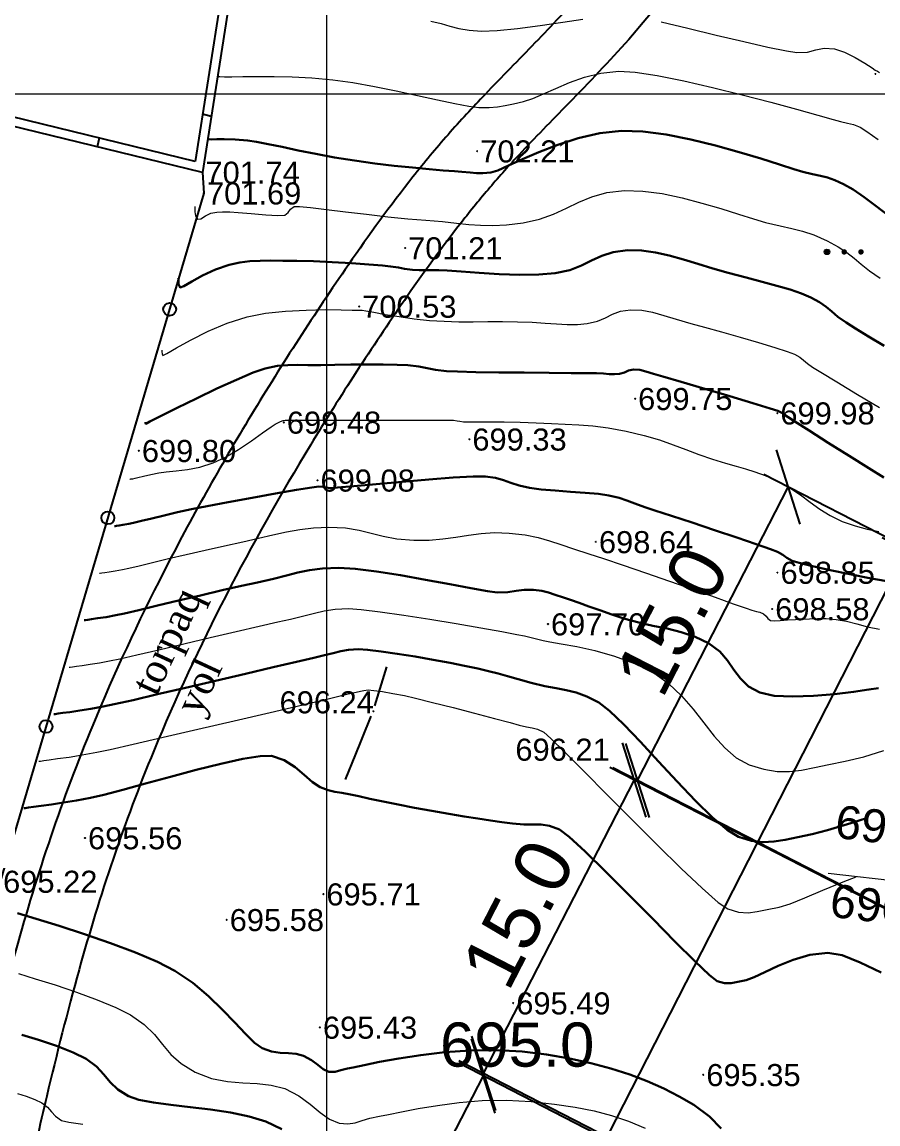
# Model space of a CAD drawing. Header units: feet. Extents: x 3381 to 1374491, y 675186 to 8751562.
# Drawn here: x 686467.87 to 686506.64, y 4375711.96 to 4375761.89 of the extents above; entities that cross this region are included whole.
import ezdxf

# ---------------------------------------------------------------- set-up
doc = ezdxf.new("R2010")
doc.units = ezdxf.units.FT
doc.header["$MEASUREMENT"] = 0
doc.header["$PDMODE"] = 34
doc.header["$PDSIZE"] = 0.01
doc.layers.get('0').update_dxf_attribs({"linetype": 'CONTINUOUS'})
doc.layers.get('Defpoints').update_dxf_attribs({"linetype": 'CONTINUOUS'})
for name, color, linetype in [('0_Point_Height', 2, 'CONTINUOUS'), ('0_Point_Point', 7, 'CONTINUOUS'), ('col bitkisi', 7, 'CONTINUOUS'), ('Lep-Stolb', 7, 'CONTINUOUS'), ('Yazilar', 7, 'CONTINUOUS')]:
    doc.layers.add(name, color=color, linetype=linetype)
for name, color, linetype, lineweight in [('ANA HORIZONTAL', 24, 'CONTINUOUS', 30), ('HORIZANTAL', 24, 'CONTINUOUS', 13), ('km setka', 170, 'CONTINUOUS', 15)]:
    doc.layers.add(name, color=color, linetype=linetype, lineweight=lineweight)
doc.styles.get("Standard").update_dxf_attribs({"font": 'arial.ttf', "height": 2.5})
doc.dimstyles.new('ISO-25', dxfattribs={"dimtxt": 2.5, "dimasz": 2.5, "dimexe": 1.25, "dimexo": 0.625, "dimtad": 1, "dimtxsty": 'Standard', "dimblk": 'OBLIQUE', "dimcen": 2.5, "dimadec": 0, "dimazin": 0, "dimtfac": 1, "dimtmove": 0, "dimatfit": 3, "dimldrblk": 'OBLIQUE', "dimfxl": 1, "dimarcsym": 0})

# ---------------------------------------------------------------- blocks, each defined once
blk = doc.blocks.new('_Oblique')
at = {"color": 0, "linetype": 'ByBlock', "lineweight": -2}
blk.add_line((-0.5, -0.5), (0.5, 0.5), dxfattribs=at)
blk = doc.blocks.new('*D92')
at = {"color": 0, "lineweight": -2, "transparency": 16777216}
for p, q in [((686518.207, 4375732.706), (686506.824, 4375738.523)), ((686507.937, 4375737.954), (686472.929, 4375669.445)), ((686483.199, 4375664.197), (686471.816, 4375670.014))]:
    blk.add_line(p, q, dxfattribs=at)
at = {"layer": 'Defpoints', "color": 0, "lineweight": 13, "transparency": 16777216}
for p in [(686518.764, 4375732.422), (686472.929, 4375669.445), (686483.756, 4375663.913)]:
    blk.add_point(p, dxfattribs=at)
at = {"color": 0, "lineweight": -2, "transparency": 16777216, "xscale": 2.5, "yscale": 2.5, "zscale": 2.5}
for p, rotation in [((686507.937, 4375737.954), 62.93309077613283), ((686472.929, 4375669.445), 242.9330907761329)]:
    blk.add_blockref('_Oblique', p, dxfattribs=dict(at, rotation=rotation))
at = {"color": 0, "lineweight": 18, "transparency": 16777216, "insert": (686488.946, 4375704.967), "char_height": 2.5, "width": 5.55052, "attachment_point": 5, "rotation": 62.9331}
blk.add_mtext('{\\fArial|b0|i0|c238|p34;77.0}', dxfattribs=at)
blk = doc.blocks.new('*D112')
at = {"color": 0, "lineweight": -2, "transparency": 16777216}
for p, q in [((686518.222, 4375732.772), (686501.467, 4375741.388)), ((686495.741, 4375727.52), (686502.579, 4375740.817)), ((686511.384, 4375719.476), (686494.629, 4375728.092))]:
    blk.add_line(p, q, dxfattribs=at)
at = {"layer": 'Defpoints', "color": 0, "lineweight": 13, "transparency": 16777216}
for p in [(686502.579, 4375740.817), (686518.778, 4375732.486), (686511.94, 4375719.19)]:
    blk.add_point(p, dxfattribs=at)
at = {"color": 0, "lineweight": -2, "transparency": 16777216, "xscale": 2.5, "yscale": 2.5, "zscale": 2.5}
for p, rotation in [((686502.579, 4375740.817), 62.78477946189657), ((686495.741, 4375727.52), 242.7847794618966)]:
    blk.add_blockref('_Oblique', p, dxfattribs=dict(at, rotation=rotation))
at = {"color": 0, "lineweight": 13, "transparency": 16777216, "insert": (686497.322, 4375734.751), "char_height": 2.5, "attachment_point": 5, "rotation": 62.7848}
blk.add_mtext('{\\fArial|b0|i0|c238|p34;15.0}', dxfattribs=at)
blk = doc.blocks.new('*D113')
at = {"color": 0, "lineweight": -2, "transparency": 16777216}
for p, q in [((686511.25, 4375719.498), (686494.495, 4375728.114)), ((686488.769, 4375714.246), (686495.607, 4375727.543)), ((686504.411, 4375706.202), (686487.657, 4375714.818))]:
    blk.add_line(p, q, dxfattribs=at)
at = {"layer": 'Defpoints', "color": 0, "lineweight": 13, "transparency": 16777216}
for p in [(686495.607, 4375727.543), (686511.805, 4375719.212), (686504.967, 4375705.916)]:
    blk.add_point(p, dxfattribs=at)
at = {"color": 0, "lineweight": -2, "transparency": 16777216, "xscale": 2.5, "yscale": 2.5, "zscale": 2.5}
for p, rotation in [((686495.607, 4375727.543), 62.78477946189657), ((686488.769, 4375714.246), 242.7847794618966)]:
    blk.add_blockref('_Oblique', p, dxfattribs=dict(at, rotation=rotation))
at = {"color": 0, "lineweight": 13, "transparency": 16777216, "insert": (686490.349, 4375721.477), "char_height": 2.5, "attachment_point": 5, "rotation": 62.7848}
blk.add_mtext('{\\fArial|b0|i0|c238|p34;15.0}', dxfattribs=at)
blk = doc.blocks.new('*D114')
at = {"color": 0, "lineweight": -2, "transparency": 16777216}
for p, q in [((686504.41, 4375706.089), (686487.655, 4375714.705)), ((686481.929, 4375700.837), (686488.767, 4375714.134)), ((686497.572, 4375692.792), (686480.817, 4375701.408))]:
    blk.add_line(p, q, dxfattribs=at)
at = {"layer": 'Defpoints', "color": 0, "lineweight": 13, "transparency": 16777216}
for p in [(686488.767, 4375714.134), (686504.966, 4375705.803), (686498.127, 4375692.506)]:
    blk.add_point(p, dxfattribs=at)
at = {"color": 0, "lineweight": -2, "transparency": 16777216, "xscale": 2.5, "yscale": 2.5, "zscale": 2.5}
for p, rotation in [((686488.767, 4375714.134), 62.78477946189657), ((686481.929, 4375700.837), 242.7847794618966)]:
    blk.add_blockref('_Oblique', p, dxfattribs=dict(at, rotation=rotation))
at = {"color": 0, "lineweight": 13, "transparency": 16777216, "insert": (686483.509, 4375708.068), "char_height": 2.5, "attachment_point": 5, "rotation": 62.7848}
blk.add_mtext('{\\fArial|b0|i0|c238|p34;15.0}', dxfattribs=at)

msp = doc.modelspace()

# ---------------------------------------------------------------- hatches: boundary and pattern name
at = {"lineweight": 25}
h = msp.add_hatch(dxfattribs=at)
h.set_pattern_fill('GRASS', color=3, scale=3)
h.set_pattern_definition([(90, (1404.5853, -372.1015), (-2.121320343, 2.121320343), [0.5625, -3.680140689]), (45, (1404.5853, -372.1015), (-2.1213203436, 2.1213203436), [0.5625, -2.4375]), (135, (1404.5853, -372.1015), (-2.1213203436, -2.1213203436), [0.5625, -2.4375])])
edge = h.paths.add_edge_path()
edge.add_line((686518.245, 4375729.835), (686514.499, 4375702.72))
edge.add_line((686514.499, 4375702.72), (686506.378, 4375703.873))
edge.add_line((686506.378, 4375703.873), (686505.563, 4375698.232))
edge.add_line((686505.563, 4375698.232), (686510.215, 4375697.56))
edge.add_line((686510.215, 4375697.56), (686509.488, 4375692.177))
edge.add_line((686509.488, 4375692.177), (686501.116, 4375693.308))
edge.add_line((686501.116, 4375693.308), (686498.975, 4375677.452))
edge.add_line((686498.975, 4375677.452), (686506.301, 4375676.462))
edge.add_line((686506.301, 4375676.462), (686506.079, 4375674.808))
edge.add_line((686506.079, 4375674.808), (686505.914, 4375673.573))
edge.add_line((686505.914, 4375673.573), (686504.666, 4375664.257))
edge.add_line((686504.666, 4375664.257), (686515.386, 4375662.713))
edge.add_line((686515.386, 4375662.713), (686542.016, 4375659.12))
edge.add_line((686542.016, 4375659.12), (686542.429, 4375662.23))
edge.add_line((686542.429, 4375662.23), (686556.28, 4375660.392))
edge.add_line((686556.28, 4375660.392), (686556, 4375658.284))
edge.add_line((686556, 4375658.284), (686561.356, 4375657.574))
edge.add_line((686561.356, 4375657.574), (686561.65, 4375659.75))
edge.add_line((686561.65, 4375659.75), (686561.244, 4375659.733))
edge.add_line((686561.244, 4375659.733), (686561.593, 4375662.369))
edge.add_arc((686571.855, 4375662.191), 10.263, 114.2395, 179.0096, ccw=False)
edge.add_line((686567.641, 4375671.55), (686568.436, 4375671.243))
edge.add_line((686568.436, 4375671.243), (686568.083, 4375668.146))
edge.add_line((686568.083, 4375668.146), (686571.407, 4375667.706))
edge.add_line((686571.407, 4375667.706), (686571.812, 4375670.768))
edge.add_line((686571.812, 4375670.768), (686574.343, 4375670.433))
edge.add_line((686574.343, 4375670.433), (686573.95, 4375667.359))
edge.add_line((686573.95, 4375667.359), (686577.261, 4375666.833))
edge.add_line((686577.261, 4375666.833), (686577.887, 4375670.327))
edge.add_line((686577.887, 4375670.327), (686568.138, 4375671.754))
edge.add_arc((686571.686, 4375662.404), 10, 87.4993, 110.7786, ccw=False)
edge.add_line((686572.122, 4375672.395), (686585.768, 4375670.551))
edge.add_line((686585.768, 4375670.551), (686586.42, 4375677.931))
edge.add_line((686586.42, 4375677.931), (686579.15, 4375678.937))
edge.add_line((686579.15, 4375678.937), (686581.562, 4375697.557))
edge.add_line((686581.562, 4375697.557), (686583.143, 4375697.766))
edge.add_line((686583.143, 4375697.766), (686582.548, 4375692.678))
edge.add_line((686582.548, 4375692.678), (686587.727, 4375691.968))
edge.add_line((686587.727, 4375691.968), (686587.376, 4375689.406))
edge.add_line((686587.376, 4375689.406), (686582.274, 4375690.105))
edge.add_line((686582.274, 4375690.105), (686581.662, 4375684.737))
edge.add_line((686581.662, 4375684.737), (686586.751, 4375684.02))
edge.add_line((686586.751, 4375684.02), (686586.971, 4375684.02))
edge.add_line((686586.971, 4375684.02), (686588.22, 4375692.464))
edge.add_line((686588.22, 4375692.464), (686588.921, 4375697.203))
edge.add_line((686588.921, 4375697.203), (686583.329, 4375698.182))
edge.add_line((686583.329, 4375698.182), (686581.662, 4375697.789))
edge.add_line((686581.662, 4375697.789), (686581.662, 4375698.744))
edge.add_arc((686584.744, 4375698.066), 3.155, 95.4615, 167.5925, ccw=False)
edge.add_line((686584.443, 4375701.207), (686597.772, 4375699.4))
edge.add_line((686597.772, 4375699.4), (686598.514, 4375704.648))
edge.add_line((686598.514, 4375704.648), (686585.15, 4375706.444))
edge.add_arc((686592.824, 4375704.765), 7.856, 132.7188, 167.6546, ccw=False)
edge.add_line((686587.494, 4375710.537), (686595.119, 4375707.603))
edge.add_line((686595.119, 4375707.603), (686596.873, 4375712.187))
edge.add_line((686596.873, 4375712.187), (686603.983, 4375709.466))
edge.add_line((686603.983, 4375709.466), (686581.055, 4375651.428))
edge.add_line((686581.055, 4375651.428), (686572.125, 4375628.825))
edge.add_line((686572.125, 4375628.825), (686480.53, 4375656.702))
edge.add_line((686480.53, 4375656.702), (686505.765, 4375705.997))
edge.add_line((686505.765, 4375705.997), (686518.068, 4375730.031))
edge.add_line((686518.068, 4375730.031), (686518.338, 4375730.524))
edge.add_line((686518.338, 4375730.524), (686518.245, 4375729.835))
at = {"layer": 'col bitkisi', "ltscale": 1.5}
h = msp.add_hatch(color=256, dxfattribs=at)
edge = h.paths.add_edge_path()
edge.add_arc((686504.33, 4375751.473), 0.125, 0, 360)
h = msp.add_hatch(color=256, dxfattribs=at)
edge = h.paths.add_edge_path()
edge.add_arc((686505.112, 4375751.473), 0.125, 0, 360)
h = msp.add_hatch(color=256, dxfattribs=at)
edge = h.paths.add_edge_path()
edge.add_arc((686505.871, 4375751.473), 0.125, 0, 360)

# ---------------------------------------------------------------- linework, layer by layer
at = {"linetype": 'Continuous'}
for p, q in [((686482.104, 4375796.406, 708.969), (686475.713, 4375755.568, 701.811)), ((686482.485, 4375796.246, 708.982), (686476.04, 4375755.076, 701.736)), ((686475.713, 4375755.568, 690.28), (686450.239, 4375761.787)), ((686476.04, 4375755.076, 701.736), (686450.144, 4375761.399)), ((686476.438, 4375757.613, -68.321), (686476.048, 4375757.708, -78.89)), ((686471.36, 4375756.631, 478.557), (686471.27, 4375756.241, 478.557)), ((686476.04, 4375755.076, 701.736), (686476.11, 4375754.135, 701.692)), ((686476.11, 4375754.135, 701.692), (686466.874, 4375722.945, 695.222))]:
    msp.add_line(p, q, dxfattribs=at)
at = {"color": 7, "lineweight": 18}
msp.add_lwpolyline([(686504.388, 4375723.317), (686511.306, 4375722.535), (686512.047, 4375719.156)], dxfattribs=at)
at = {"linetype": 'Continuous'}
for centre in [(686474.552, 4375748.871, 700.6), (686471.754, 4375739.424, 698.64), (686468.954, 4375729.968, 696.679)]:
    msp.add_circle(centre, 0.291, dxfattribs=at)
for points, knots in [([(686536.973, 4375842.02), (686533.033, 4375838.257), (686532.504, 4375838.206), (686530.916, 4375838.047), (686529.852, 4375837.93), (686526.901, 4375837.523), (686525.023, 4375837.169), (686522.245, 4375836.291), (686521.294, 4375835.92), (686519.803, 4375835.183), (686519.244, 4375834.866), (686518.083, 4375834.111), (686517.495, 4375833.664), (686516.38, 4375832.715), (686515.851, 4375832.211), (686514.608, 4375830.94), (686513.918, 4375830.153), (686512.808, 4375828.835), (686512.374, 4375828.305), (686511.517, 4375827.259), (686511.092, 4375826.738), (686509.826, 4375825.183), (686508.993, 4375824.155), (686506.514, 4375821.087), (686504.887, 4375819.064), (686501.978, 4375815.469), (686500.701, 4375813.898), (686498.666, 4375811.42), (686497.924, 4375810.522), (686496.491, 4375808.801), (686495.802, 4375807.978), (686494.574, 4375806.524), (686494.04, 4375805.895), (686492.671, 4375804.294), (686491.797, 4375803.289), (686490.366, 4375801.347), (686489.779, 4375800.437), (686489.013, 4375798.784), (686488.765, 4375798.08), (686488.531, 4375796.958), (686488.477, 4375796.565), (686488.429, 4375795.771), (686488.434, 4375795.375), (686488.553, 4375793.775), (686488.869, 4375792.602), (686489.581, 4375790.758), (686489.917, 4375790.051), (686490.643, 4375788.715), (686491.034, 4375788.083), (686492.322, 4375786.161), (686493.27, 4375784.967), (686494.734, 4375783.033), (686495.285, 4375782.282), (686496.286, 4375780.751), (686496.733, 4375779.974), (686497.403, 4375778.504), (686497.645, 4375777.817), (686497.99, 4375776.381), (686498.095, 4375775.64), (686498.173, 4375774.043), (686498.126, 4375773.189), (686497.862, 4375771.509), (686497.646, 4375770.678), (686496.85, 4375768.444), (686496.118, 4375767.091), (686494.646, 4375764.944), (686493.992, 4375764.116), (686492.601, 4375762.508), (686491.862, 4375761.725), (686490.36, 4375760.173), (686489.599, 4375759.404), (686488.276, 4375758.019), (686487.712, 4375757.412), (686486.617, 4375756.159), (686486.089, 4375755.52), (686484.549, 4375753.573), (686483.584, 4375752.236), (686481.885, 4375749.772), (686481.137, 4375748.651), (686479.667, 4375746.382), (686478.949, 4375745.236), (686476.848, 4375741.761), (686475.521, 4375739.398), (686473.126, 4375734.709), (686472.046, 4375732.388), (686470.383, 4375728.364), (686469.746, 4375726.68), (686468.588, 4375723.274), (686468.066, 4375721.557), (686467.052, 4375717.929), (686466.57, 4375716.016), (686465.787, 4375712.724), (686465.471, 4375711.346), (686464.858, 4375708.582), (686464.563, 4375707.194), (686464.138, 4375705.021), (686463.993, 4375704.246), (686463.754, 4375702.846), (686463.659, 4375702.227), (686463.419, 4375700.263), (686463.343, 4375698.919), (686463.346, 4375695.903), (686463.467, 4375694.231), (686463.907, 4375690.939), (686464.223, 4375689.32), (686464.863, 4375686.604), (686465.157, 4375685.496), (686465.722, 4375683.498), (686465.988, 4375682.605), (686466.481, 4375680.991), (686466.707, 4375680.261), (686467.202, 4375678.787), (686467.472, 4375678.047), (686467.927, 4375676.956), (686468.084, 4375676.603), (686468.587, 4375675.549), (686468.948, 4375674.888), (686469.629, 4375673.618), (686469.949, 4375673.009), (686470.347, 4375672.107), (686470.468, 4375671.803), (686470.655, 4375671.249), (686470.726, 4375671.002), (686470.849, 4375670.478), (686470.901, 4375670.205), (686471.035, 4375669.369), (686471.097, 4375668.778), (686468.912, 4375664.364)], [0, 0, 0, 0, 1.504182, 1.504182, 4.512547, 4.512547, 9.897023, 9.897023, 12.795834, 12.795834, 14.604059, 14.604059, 16.662244, 16.662244, 18.72043, 18.72043, 21.69221, 21.69221, 23.690537, 23.690537, 25.688865, 25.688865, 29.68552, 29.68552, 37.678831, 37.678831, 43.858623, 43.858623, 47.338723, 47.338723, 50.479181, 50.479181, 52.843093, 52.843093, 56.452422, 56.452422, 59.343353, 59.343353, 61.301717, 61.301717, 62.310714, 62.310714, 63.319712, 63.319712, 66.426739, 66.426739, 68.50177, 68.50177, 70.576802, 70.576802, 75.092259, 75.092259, 77.984383, 77.984383, 80.876507, 80.876507, 83.368148, 83.368148, 85.859789, 85.859789, 88.693846, 88.693846, 91.527902, 91.527902, 96.504404, 96.504404, 99.813748, 99.813748, 103.123092, 103.123092, 106.359907, 106.359907, 108.778682, 108.778682, 111.197456, 111.197456, 116.035005, 116.035005, 120.025858, 120.025858, 124.016711, 124.016711, 131.998417, 131.998417, 139.538843, 139.538843, 144.840516, 144.840516, 150.142189, 150.142189, 155.992549, 155.992549, 160.212599, 160.212599, 164.43265, 164.43265, 166.77754, 166.77754, 168.584028, 168.584028, 172.423705, 172.423705, 177.221179, 177.221179, 182.018653, 182.018653, 185.384546, 185.384546, 188.140377, 188.140377, 190.397291, 190.397291, 192.654204, 192.654204, 193.73589, 193.73589, 195.899262, 195.899262, 198.062634, 198.062634, 199.190084, 199.190084, 200.13488, 200.13488, 201.079676, 201.079676, 202.923933, 202.923933, 202.923933, 202.923933]), ([(686540.876, 4375835.55), (686533.314, 4375835.27), (686532.784, 4375835.219), (686531.207, 4375835.061), (686530.17, 4375834.946), (686527.369, 4375834.558), (686525.661, 4375834.227), (686523.244, 4375833.459), (686522.436, 4375833.14), (686521.186, 4375832.518), (686520.718, 4375832.25), (686519.569, 4375831.492), (686518.898, 4375830.946), (686517.588, 4375829.722), (686516.951, 4375829.046), (686515.687, 4375827.611), (686515.061, 4375826.851), (686512.914, 4375824.23), (686511.435, 4375822.404), (686508.507, 4375818.779), (686507.058, 4375816.979), (686502.671, 4375811.556), (686499.694, 4375807.914), (686495.975, 4375803.541), (686495.491, 4375802.979), (686494.549, 4375801.869), (686494.093, 4375801.319), (686493.106, 4375800.03), (686492.609, 4375799.295), (686491.922, 4375797.976), (686491.695, 4375797.39), (686491.507, 4375796.55), (686491.468, 4375796.29), (686491.432, 4375795.761), (686491.434, 4375795.485), (686491.518, 4375794.375), (686491.748, 4375793.473), (686492.299, 4375792.047), (686492.544, 4375791.518), (686493.082, 4375790.498), (686493.376, 4375790.003), (686494.459, 4375788.323), (686495.352, 4375787.177), (686496.87, 4375785.185), (686497.483, 4375784.37), (686498.653, 4375782.634), (686499.208, 4375781.716), (686499.955, 4375780.162), (686500.201, 4375779.567), (686500.611, 4375778.332), (686500.772, 4375777.701), (686501.129, 4375775.787), (686501.199, 4375774.481), (686501.028, 4375772.08), (686500.827, 4375770.986), (686500.225, 4375768.875), (686499.824, 4375767.856), (686498.87, 4375765.917), (686498.318, 4375764.996), (686496.938, 4375762.981), (686496.074, 4375761.916), (686494.29, 4375759.91), (686493.369, 4375758.965), (686491.703, 4375757.258), (686490.953, 4375756.492), (686489.777, 4375755.217), (686489.332, 4375754.713), (686488.46, 4375753.678), (686488.034, 4375753.149), (686486.779, 4375751.533), (686485.975, 4375750.416), (686484.448, 4375748.207), (686483.721, 4375747.12), (686482.3, 4375744.931), (686481.605, 4375743.826), (686479.576, 4375740.483), (686478.296, 4375738.215), (686475.919, 4375733.599), (686474.822, 4375731.252), (686473.168, 4375727.249), (686472.552, 4375725.615), (686471.429, 4375722.307), (686470.92, 4375720.63), (686469.923, 4375717.048), (686469.443, 4375715.138), (686468.672, 4375711.885), (686468.366, 4375710.545), (686467.774, 4375707.872), (686467.491, 4375706.537), (686467.076, 4375704.411), (686466.927, 4375703.616), (686466.694, 4375702.228), (686466.605, 4375701.631), (686466.467, 4375700.437), (686466.418, 4375699.837), (686466.323, 4375698.028), (686466.332, 4375696.813), (686466.521, 4375693.68), (686466.802, 4375691.771), (686467.592, 4375687.964), (686468.099, 4375686.065), (686468.845, 4375683.524), (686469.039, 4375682.883), (686469.432, 4375681.605), (686469.629, 4375680.976), (686470.024, 4375679.814), (686470.219, 4375679.277), (686470.571, 4375678.404), (686470.719, 4375678.059), (686471.001, 4375677.452), (686471.132, 4375677.186), (686471.412, 4375676.642), (686471.559, 4375676.367), (686472.01, 4375675.526), (686472.325, 4375674.947), (686472.85, 4375673.875), (686473.067, 4375673.395), (686473.387, 4375672.552), (686473.504, 4375672.199), (686473.701, 4375671.48), (686473.779, 4375671.123), (686473.974, 4375670.064), (686474.05, 4375669.376), (686474.129, 4375668.634), (686474.137, 4375668.553), (686475.871, 4375664.241)], [0, 0, 0, 0, 1.519576, 1.519576, 4.558728, 4.558728, 9.930594, 9.930594, 12.837598, 12.837598, 14.698947, 14.698947, 17.596272, 17.596272, 20.493598, 20.493598, 23.430765, 23.430765, 30.540606, 30.540606, 37.650448, 37.650448, 51.870131, 51.870131, 53.943342, 53.943342, 56.016553, 56.016553, 58.839775, 58.839775, 61.186701, 61.186701, 62.257023, 62.257023, 63.327345, 63.327345, 66.426341, 66.426341, 68.26825, 68.26825, 70.110159, 70.110159, 74.62153, 74.62153, 77.595, 77.595, 80.568471, 80.568471, 82.304355, 82.304355, 84.04024, 84.04024, 87.512009, 87.512009, 90.504027, 90.504027, 93.496045, 93.496045, 96.488063, 96.488063, 100.372173, 100.372173, 104.256283, 104.256283, 107.517701, 107.517701, 109.618427, 109.618427, 111.719153, 111.719153, 115.920605, 115.920605, 119.858792, 119.858792, 123.796978, 123.796978, 131.673352, 131.673352, 139.553481, 139.553481, 144.894421, 144.894421, 150.235361, 150.235361, 156.190392, 156.190392, 160.321983, 160.321983, 164.453574, 164.453574, 166.899961, 166.899961, 168.797126, 168.797126, 170.694291, 170.694291, 174.488621, 174.488621, 180.488906, 180.488906, 186.48919, 186.48919, 188.508696, 188.508696, 190.528201, 190.528201, 192.322947, 192.322947, 193.52533, 193.52533, 194.478712, 194.478712, 195.432094, 195.432094, 197.338858, 197.338858, 198.784376, 198.784376, 199.759029, 199.759029, 200.733681, 200.733681, 202.682985, 202.682985, 202.923933, 202.923933, 202.923933, 202.923933])]:
    msp.add_open_spline(points, degree=3, knots=knots, dxfattribs=at)
at = {"layer": '0_Point_Point'}
for p in [(686506.531, 4375759.54, 702.971), (686488.488, 4375756.04, 702.213), (686476.04, 4375755.076, 701.736), (686476.11, 4375754.135, 701.692), (686485.221, 4375751.651, 701.214), (686483.139, 4375749.003, 700.534), (686495.64, 4375744.82, 699.754), (686502.083, 4375744.168, 699.981), (686479.727, 4375743.75, 699.481), (686488.131, 4375742.984, 699.328), (686473.159, 4375742.465, 699.802), (686481.251, 4375741.125, 699.076), (686493.864, 4375738.334, 698.637), (686502.091, 4375736.947, 698.853), (686501.85, 4375735.295, 698.58), (686491.692, 4375734.61, 697.697), (686483.782, 4375730.659, 696.239), (686470.721, 4375724.917, 695.562), (686481.518, 4375722.373, 695.714), (686477.138, 4375721.209, 695.582), (686490.119, 4375717.435, 695.487), (686481.36, 4375716.334, 695.432), (686498.729, 4375714.186, 695.351)]:
    msp.add_point(p, dxfattribs=at)
at = {"layer": 'ANA HORIZONTAL', "color": 32, "lineweight": 30}
for points, elevation in [([(686476.275, 4375756.576), (686476.337, 4375756.575), (686476.47, 4375756.574), (686476.692, 4375756.576), (686477.031, 4375756.579), (686477.521, 4375756.568), (686478.082, 4375756.525), (686478.489, 4375756.464), (686479.016, 4375756.361), (686479.649, 4375756.228), (686480.372, 4375756.075), (686481.17, 4375755.913), (686482.028, 4375755.755), (686482.93, 4375755.61), (686483.844, 4375755.485), (686484.73, 4375755.379), (686485.561, 4375755.291), (686486.309, 4375755.221), (686486.948, 4375755.166), (686487.452, 4375755.128), (686487.792, 4375755.104), (686488.163, 4375755.071), (686488.455, 4375755.042), (686488.744, 4375755.035), (686489.108, 4375755.068), (686489.417, 4375755.168), (686489.9, 4375755.381), (686490.531, 4375755.671), (686491.285, 4375756), (686492.138, 4375756.331), (686493.063, 4375756.625), (686494.035, 4375756.847), (686495.03, 4375756.957), (686495.986, 4375756.931), (686497.045, 4375756.794), (686498.159, 4375756.574), (686499.279, 4375756.3), (686500.355, 4375756), (686501.339, 4375755.701), (686502.181, 4375755.432), (686502.833, 4375755.222), (686503.244, 4375755.097), (686503.68, 4375754.993), (686504.031, 4375754.917), (686504.349, 4375754.839), (686504.684, 4375754.726), (686505.087, 4375754.548), (686505.512, 4375754.301), (686506.012, 4375753.954), (686506.563, 4375753.543), (686507.138, 4375753.104)], 702), ([(686474.944, 4375750.277), (686474.948, 4375750.244), (686474.951, 4375750.157), (686474.96, 4375750.005), (686475.03, 4375749.862), (686475.201, 4375749.924), (686475.557, 4375750.125), (686476.048, 4375750.398), (686476.626, 4375750.674), (686477.243, 4375750.885), (686477.733, 4375750.989), (686478.194, 4375751.048), (686478.653, 4375751.074), (686479.139, 4375751.078), (686479.682, 4375751.073), (686480.311, 4375751.068), (686481.069, 4375751.053), (686481.922, 4375751.014), (686482.785, 4375750.961), (686483.57, 4375750.904), (686484.193, 4375750.853), (686484.566, 4375750.818), (686484.919, 4375750.767), (686485.198, 4375750.713), (686485.552, 4375750.668), (686485.85, 4375750.651), (686486.116, 4375750.649), (686486.399, 4375750.652), (686486.749, 4375750.65), (686487.129, 4375750.627), (686487.764, 4375750.579), (686488.574, 4375750.522), (686489.483, 4375750.47), (686490.411, 4375750.44), (686491.282, 4375750.446), (686492.016, 4375750.506), (686492.676, 4375750.652), (686493.205, 4375750.857), (686493.666, 4375751.085), (686494.126, 4375751.301), (686494.65, 4375751.468), (686495.302, 4375751.553), (686495.931, 4375751.539), (686496.558, 4375751.453), (686497.188, 4375751.312), (686497.827, 4375751.132), (686498.481, 4375750.929), (686499.156, 4375750.72), (686499.859, 4375750.522), (686500.664, 4375750.313), (686501.401, 4375750.121), (686502.067, 4375749.941), (686502.658, 4375749.766), (686503.17, 4375749.59), (686503.599, 4375749.407), (686503.993, 4375749.19), (686504.288, 4375748.981), (686504.546, 4375748.767), (686504.83, 4375748.535), (686505.203, 4375748.269), (686505.625, 4375748.003), (686506.219, 4375747.64), (686506.915, 4375747.221)], 701), ([(686473.454, 4375743.756), (686473.456, 4375743.748), (686473.462, 4375743.712), (686473.469, 4375743.688), (686473.658, 4375743.784), (686474.165, 4375744.04), (686474.899, 4375744.407), (686475.773, 4375744.836), (686476.696, 4375745.278), (686477.581, 4375745.683), (686478.338, 4375746.003), (686478.878, 4375746.188), (686479.446, 4375746.304), (686479.909, 4375746.348), (686480.341, 4375746.349), (686480.817, 4375746.337), (686481.409, 4375746.339), (686482.037, 4375746.355), (686482.758, 4375746.367), (686483.509, 4375746.373), (686484.232, 4375746.372), (686484.866, 4375746.361), (686485.35, 4375746.338), (686485.842, 4375746.281), (686486.222, 4375746.207), (686486.603, 4375746.133), (686487.095, 4375746.072), (686487.591, 4375746.05), (686488.419, 4375746.031), (686489.464, 4375746.014), (686490.609, 4375746.001), (686491.739, 4375745.99), (686492.739, 4375745.982), (686493.493, 4375745.976), (686493.885, 4375745.971), (686494.201, 4375745.957), (686494.468, 4375745.938), (686494.703, 4375745.928), (686494.925, 4375745.943), (686495.16, 4375746.012), (686495.342, 4375746.1), (686495.574, 4375746.15), (686495.848, 4375746.125), (686496.129, 4375746.048), (686496.473, 4375745.946), (686496.899, 4375745.825), (686497.727, 4375745.584), (686498.791, 4375745.271), (686499.927, 4375744.935), (686500.969, 4375744.623), (686501.753, 4375744.384), (686502.112, 4375744.266), (686502.281, 4375744.179), (686502.407, 4375744.094), (686502.568, 4375743.988), (686502.873, 4375743.794), (686503.525, 4375743.378), (686504.391, 4375742.828), (686505.334, 4375742.232), (686506.22, 4375741.678), (686506.914, 4375741.256)], 700), ([(686472.059, 4375739.047), (686472.088, 4375739.051), (686472.153, 4375739.061), (686472.264, 4375739.076), (686472.439, 4375739.101), (686472.698, 4375739.146), (686472.919, 4375739.196), (686473.28, 4375739.284), (686473.753, 4375739.399), (686474.308, 4375739.532), (686474.917, 4375739.672), (686475.551, 4375739.808), (686476.259, 4375739.948), (686477.212, 4375740.127), (686478.285, 4375740.325), (686479.355, 4375740.518), (686480.3, 4375740.684), (686480.996, 4375740.8), (686481.319, 4375740.845), (686481.501, 4375740.828), (686481.645, 4375740.791), (686481.827, 4375740.766), (686482.157, 4375740.79), (686482.892, 4375740.857), (686483.909, 4375740.953), (686485.083, 4375741.06), (686486.289, 4375741.165), (686487.401, 4375741.25), (686488.296, 4375741.3), (686488.848, 4375741.3), (686489.317, 4375741.23), (686489.684, 4375741.127), (686490.017, 4375741.006), (686490.384, 4375740.885), (686490.853, 4375740.777), (686491.38, 4375740.708), (686492.019, 4375740.654), (686492.706, 4375740.608), (686493.38, 4375740.562), (686493.979, 4375740.509), (686494.442, 4375740.442), (686494.911, 4375740.328), (686495.27, 4375740.208), (686495.626, 4375740.073), (686496.084, 4375739.91), (686496.539, 4375739.76), (686497.286, 4375739.513), (686498.222, 4375739.204), (686499.243, 4375738.864), (686500.244, 4375738.529), (686501.122, 4375738.233), (686501.772, 4375738.008), (686502.09, 4375737.888), (686502.331, 4375737.743), (686502.512, 4375737.604), (686502.757, 4375737.474), (686503.071, 4375737.383), (686503.677, 4375737.235), (686504.475, 4375737.054), (686505.368, 4375736.865), (686506.257, 4375736.691), (686507.045, 4375736.557)], 699), ([(686470.687, 4375734.785), (686470.736, 4375734.792), (686470.841, 4375734.808), (686471.018, 4375734.832), (686471.287, 4375734.869), (686471.677, 4375734.928), (686472.123, 4375735.007), (686472.514, 4375735.093), (686473.163, 4375735.244), (686474.001, 4375735.443), (686474.956, 4375735.671), (686475.957, 4375735.909), (686476.934, 4375736.138), (686477.816, 4375736.339), (686478.532, 4375736.494), (686479.255, 4375736.658), (686479.845, 4375736.81), (686480.367, 4375736.943), (686480.891, 4375737.05), (686481.483, 4375737.123), (686482.211, 4375737.156), (686482.961, 4375737.115), (686483.923, 4375736.994), (686485.014, 4375736.819), (686486.148, 4375736.617), (686487.239, 4375736.412), (686488.201, 4375736.23), (686488.949, 4375736.098), (686489.398, 4375736.042), (686489.872, 4375736.057), (686490.255, 4375736.114), (686490.618, 4375736.166), (686491.031, 4375736.166), (686491.419, 4375736.113), (686491.718, 4375736.036), (686492.014, 4375735.935), (686492.393, 4375735.811), (686492.72, 4375735.704), (686493.103, 4375735.568), (686493.542, 4375735.409), (686494.035, 4375735.232), (686494.581, 4375735.042), (686495.178, 4375734.845), (686495.808, 4375734.673), (686496.448, 4375734.536), (686497.09, 4375734.403), (686497.728, 4375734.245), (686498.356, 4375734.033), (686498.968, 4375733.736), (686499.472, 4375733.362), (686499.831, 4375732.952), (686500.118, 4375732.534), (686500.408, 4375732.136), (686500.774, 4375731.783), (686501.29, 4375731.504), (686501.942, 4375731.362), (686502.782, 4375731.32), (686503.722, 4375731.352), (686504.669, 4375731.433), (686505.535, 4375731.537), (686506.228, 4375731.638), (686506.658, 4375731.71)], 698), ([(686469.314, 4375730.523), (686469.375, 4375730.532), (686469.504, 4375730.551), (686469.716, 4375730.58), (686470.031, 4375730.623), (686470.479, 4375730.687), (686470.985, 4375730.767), (686471.548, 4375730.869), (686472.048, 4375730.976), (686472.895, 4375731.168), (686474.002, 4375731.425), (686475.279, 4375731.723), (686476.637, 4375732.042), (686477.986, 4375732.359), (686479.237, 4375732.654), (686480.302, 4375732.903), (686481.09, 4375733.086), (686481.514, 4375733.181), (686481.959, 4375733.285), (686482.307, 4375733.375), (686482.655, 4375733.439), (686483.104, 4375733.467), (686483.521, 4375733.443), (686484.129, 4375733.371), (686484.866, 4375733.265), (686485.672, 4375733.134), (686486.488, 4375732.993), (686487.255, 4375732.851), (686487.911, 4375732.721), (686488.513, 4375732.593), (686489.001, 4375732.478), (686489.431, 4375732.366), (686489.859, 4375732.247), (686490.342, 4375732.11), (686490.936, 4375731.944), (686491.544, 4375731.798), (686492.059, 4375731.702), (686492.522, 4375731.617), (686492.972, 4375731.505), (686493.45, 4375731.329), (686493.997, 4375731.048), (686494.486, 4375730.674), (686495.128, 4375730.059), (686495.882, 4375729.273), (686496.705, 4375728.388), (686497.552, 4375727.475), (686498.38, 4375726.606), (686499.147, 4375725.85), (686499.809, 4375725.28), (686500.323, 4375724.966), (686500.914, 4375724.789), (686501.436, 4375724.725), (686501.931, 4375724.75), (686502.44, 4375724.836), (686503.004, 4375724.96), (686503.665, 4375725.095), (686504.361, 4375725.269), (686505.407, 4375725.587), (686506.171, 4375725.836)], 697), ([(686467.942, 4375726.261), (686468.011, 4375726.271), (686468.154, 4375726.293), (686468.387, 4375726.325), (686468.73, 4375726.372), (686469.209, 4375726.438), (686469.743, 4375726.517), (686470.332, 4375726.613), (686470.973, 4375726.73), (686471.572, 4375726.869), (686472.426, 4375727.095), (686473.459, 4375727.378), (686474.596, 4375727.689), (686475.76, 4375727.999), (686476.876, 4375728.277), (686477.867, 4375728.495), (686478.658, 4375728.623), (686479.172, 4375728.632), (686479.748, 4375728.439), (686480.233, 4375728.128), (686480.648, 4375727.772), (686481.018, 4375727.445), (686481.366, 4375727.222), (686481.737, 4375727.085), (686482.042, 4375727.014), (686482.355, 4375726.963), (686482.752, 4375726.887), (686483.127, 4375726.804), (686483.622, 4375726.697), (686484.219, 4375726.57), (686484.899, 4375726.431), (686485.644, 4375726.285), (686486.436, 4375726.139), (686487.203, 4375726.005), (686487.894, 4375725.892), (686488.518, 4375725.795), (686489.086, 4375725.711), (686489.607, 4375725.637), (686490.092, 4375725.569), (686490.595, 4375725.527), (686491.009, 4375725.529), (686491.384, 4375725.524), (686491.768, 4375725.464), (686492.21, 4375725.3), (686492.652, 4375724.968), (686493.382, 4375724.298), (686494.312, 4375723.388), (686495.359, 4375722.338), (686496.437, 4375721.245), (686497.461, 4375720.209), (686498.346, 4375719.328), (686499.006, 4375718.702), (686499.357, 4375718.429), (686499.694, 4375718.342), (686499.989, 4375718.344), (686500.297, 4375718.401), (686500.672, 4375718.479), (686501.028, 4375718.604), (686501.515, 4375718.836), (686502.113, 4375719.119), (686502.801, 4375719.397), (686503.559, 4375719.613), (686504.367, 4375719.711), (686505.013, 4375719.598), (686505.83, 4375719.277), (686506.784, 4375718.818)], 696), ([(686467.666, 4375721.508), (686468.508, 4375721.255), (686469.543, 4375720.932), (686470.691, 4375720.557), (686471.872, 4375720.148), (686473.003, 4375719.723), (686474.005, 4375719.298), (686474.796, 4375718.892), (686475.6, 4375718.347), (686476.316, 4375717.748), (686476.95, 4375717.135), (686477.505, 4375716.55), (686477.987, 4375716.037), (686478.398, 4375715.637), (686478.744, 4375715.392), (686479.169, 4375715.239), (686479.564, 4375715.178), (686479.935, 4375715.158), (686480.286, 4375715.131), (686480.621, 4375715.046), (686480.981, 4375714.853), (686481.266, 4375714.631), (686481.513, 4375714.436), (686481.762, 4375714.324), (686482.054, 4375714.319), (686482.302, 4375714.394), (686482.613, 4375714.47), (686482.871, 4375714.521), (686483.368, 4375714.627), (686484.067, 4375714.769), (686484.934, 4375714.926), (686485.932, 4375715.078), (686487.026, 4375715.205), (686488.179, 4375715.287), (686489.356, 4375715.304), (686490.521, 4375715.236), (686491.63, 4375715.099), (686492.668, 4375714.926), (686493.639, 4375714.718), (686494.546, 4375714.476), (686495.396, 4375714.202), (686496.192, 4375713.899), (686496.939, 4375713.566), (686497.641, 4375713.207), (686498.302, 4375712.823), (686499.011, 4375712.298), (686499.531, 4375711.749)], 695), ([(686467.859, 4375716), (686468.614, 4375715.764), (686469.422, 4375715.492), (686470.177, 4375715.201), (686470.772, 4375714.91), (686471.246, 4375714.561), (686471.578, 4375714.204), (686471.865, 4375713.853), (686472.203, 4375713.518), (686472.688, 4375713.212), (686473.164, 4375713.054), (686473.82, 4375712.93), (686474.61, 4375712.826), (686475.486, 4375712.725), (686476.401, 4375712.614), (686477.308, 4375712.477), (686478.16, 4375712.299), (686478.909, 4375712.066), (686479.63, 4375711.721)], 694)]:
    msp.add_lwpolyline(points, dxfattribs=dict(at, elevation=elevation))
at = {"layer": 'col bitkisi', "lineweight": 13, "ltscale": 1.5}
msp.add_circle((686504.33, 4375751.473), 0.125, dxfattribs=at)
at = {"layer": 'HORIZANTAL', "color": 32, "linetype": 'Continuous', "lineweight": 13}
for points, elevation in [([(686486.386, 4375761.929), (686486.847, 4375761.821), (686487.254, 4375761.706), (686487.66, 4375761.599), (686488.12, 4375761.516), (686488.688, 4375761.473), (686489.387, 4375761.499), (686490.311, 4375761.592), (686491.342, 4375761.727), (686492.368, 4375761.88), (686493.271, 4375762.026)], 703), ([(686496.823, 4375761.893), (686498.031, 4375761.604), (686499.313, 4375761.298), (686500.56, 4375761.005), (686501.659, 4375760.755), (686502.499, 4375760.577), (686502.97, 4375760.502), (686503.45, 4375760.531), (686503.832, 4375760.626), (686504.207, 4375760.705), (686504.668, 4375760.682), (686505.129, 4375760.531), (686505.612, 4375760.289), (686506.049, 4375760.025), (686506.374, 4375759.808), (686506.521, 4375759.709), (686506.619, 4375759.658), (686506.715, 4375759.604)], 703), ([(686476.72, 4375759.417), (686476.821, 4375759.415), (686477.032, 4375759.412), (686477.37, 4375759.412), (686477.862, 4375759.417), (686478.541, 4375759.424), (686479.29, 4375759.422), (686480.109, 4375759.402), (686480.995, 4375759.355), (686481.949, 4375759.27), (686482.857, 4375759.146), (686483.827, 4375758.974), (686484.816, 4375758.773), (686485.782, 4375758.562), (686486.682, 4375758.362), (686487.474, 4375758.192), (686488.114, 4375758.072), (686488.561, 4375758.021), (686489.032, 4375758.02), (686489.408, 4375758.047), (686489.752, 4375758.101), (686490.126, 4375758.181), (686490.59, 4375758.286), (686491.005, 4375758.42), (686491.491, 4375758.63), (686492.046, 4375758.883), (686492.666, 4375759.146), (686493.35, 4375759.385), (686494.093, 4375759.567), (686494.895, 4375759.659), (686495.635, 4375759.619), (686496.643, 4375759.465), (686497.841, 4375759.225), (686499.15, 4375758.925), (686500.491, 4375758.593), (686501.786, 4375758.255), (686502.957, 4375757.938), (686503.924, 4375757.67), (686504.611, 4375757.476), (686504.937, 4375757.385), (686505.265, 4375757.309), (686505.525, 4375757.244), (686505.831, 4375757.119), (686506.13, 4375756.93), (686506.657, 4375756.562)], 702.5), ([(686475.689, 4375753.537), (686475.693, 4375753.508), (686475.698, 4375753.433), (686475.701, 4375753.296), (686475.719, 4375753.106), (686475.811, 4375752.95), (686475.972, 4375752.974), (686476.171, 4375753.111), (686476.425, 4375753.233), (686476.688, 4375753.279), (686476.951, 4375753.287), (686477.276, 4375753.284), (686477.659, 4375753.262), (686478.254, 4375753.21), (686478.906, 4375753.155), (686479.462, 4375753.122), (686479.77, 4375753.137), (686479.928, 4375753.258), (686480.033, 4375753.412), (686480.191, 4375753.528), (686480.431, 4375753.527), (686480.942, 4375753.48), (686481.661, 4375753.398), (686482.525, 4375753.293), (686483.47, 4375753.18), (686484.433, 4375753.069), (686485.349, 4375752.974), (686486.157, 4375752.908), (686486.915, 4375752.847), (686487.549, 4375752.781), (686488.108, 4375752.721), (686488.641, 4375752.681), (686489.195, 4375752.67), (686489.819, 4375752.702), (686490.562, 4375752.787), (686491.31, 4375752.949), (686491.948, 4375753.181), (686492.525, 4375753.45), (686493.087, 4375753.725), (686493.683, 4375753.973), (686494.36, 4375754.16), (686495.166, 4375754.255), (686495.983, 4375754.232), (686496.861, 4375754.113), (686497.766, 4375753.923), (686498.666, 4375753.689), (686499.527, 4375753.434), (686500.317, 4375753.186), (686501.003, 4375752.969), (686501.551, 4375752.809), (686502.212, 4375752.651), (686502.744, 4375752.536), (686503.225, 4375752.417), (686503.732, 4375752.247), (686504.343, 4375751.978), (686504.843, 4375751.707), (686505.231, 4375751.448), (686505.561, 4375751.187), (686505.885, 4375750.914), (686506.259, 4375750.616), (686506.734, 4375750.282)], 701.5), ([(686474.199, 4375747.017), (686474.201, 4375747.001), (686474.205, 4375746.951), (686474.215, 4375746.858), (686474.249, 4375746.775), (686474.424, 4375746.867), (686474.863, 4375747.122), (686475.506, 4375747.48), (686476.293, 4375747.876), (686477.164, 4375748.249), (686478.06, 4375748.536), (686478.891, 4375748.693), (686479.808, 4375748.79), (686480.736, 4375748.84), (686481.598, 4375748.856), (686482.318, 4375748.852), (686482.821, 4375748.84), (686483.029, 4375748.834), (686483.155, 4375748.837), (686483.28, 4375748.834), (686483.44, 4375748.805), (686483.804, 4375748.736), (686484.323, 4375748.642), (686484.949, 4375748.539), (686485.632, 4375748.443), (686486.323, 4375748.37), (686486.994, 4375748.328), (686487.651, 4375748.311), (686488.304, 4375748.309), (686488.961, 4375748.314), (686489.629, 4375748.317), (686490.317, 4375748.311), (686490.975, 4375748.285), (686491.558, 4375748.247), (686492.083, 4375748.209), (686492.567, 4375748.184), (686493.024, 4375748.184), (686493.471, 4375748.224), (686493.934, 4375748.334), (686494.295, 4375748.489), (686494.621, 4375748.651), (686494.98, 4375748.784), (686495.438, 4375748.852), (686495.946, 4375748.832), (686496.434, 4375748.741), (686496.941, 4375748.598), (686497.506, 4375748.422), (686498.166, 4375748.234), (686498.783, 4375748.067), (686499.552, 4375747.853), (686500.392, 4375747.612), (686501.222, 4375747.368), (686501.963, 4375747.142), (686502.535, 4375746.958), (686502.856, 4375746.836), (686503.097, 4375746.699), (686503.272, 4375746.566), (686503.443, 4375746.423), (686503.672, 4375746.257), (686504.053, 4375746.022), (686504.782, 4375745.581), (686505.716, 4375745.018), (686506.714, 4375744.419)], 700.5), ([(686472.745, 4375741.178), (686472.759, 4375741.18), (686472.8, 4375741.186), (686472.879, 4375741.197), (686472.986, 4375741.215), (686473.119, 4375741.247), (686473.372, 4375741.309), (686473.701, 4375741.386), (686474.06, 4375741.465), (686474.403, 4375741.511), (686474.842, 4375741.55), (686475.356, 4375741.61), (686475.924, 4375741.72), (686476.526, 4375741.908), (686477.077, 4375742.17), (686477.673, 4375742.522), (686478.256, 4375742.908), (686478.767, 4375743.267), (686479.148, 4375743.542), (686479.339, 4375743.674), (686479.571, 4375743.787), (686479.696, 4375743.839), (686479.789, 4375743.845), (686480.112, 4375743.846), (686480.958, 4375743.847), (686482.156, 4375743.848), (686483.534, 4375743.85), (686484.921, 4375743.85), (686486.145, 4375743.849), (686487.035, 4375743.847), (686487.42, 4375743.843), (686487.58, 4375743.822), (686487.706, 4375743.796), (686487.866, 4375743.775), (686488.078, 4375743.771), (686488.485, 4375743.772), (686489.042, 4375743.773), (686489.704, 4375743.77), (686490.426, 4375743.755), (686491.163, 4375743.726), (686491.849, 4375743.695), (686492.476, 4375743.673), (686493.085, 4375743.642), (686493.719, 4375743.588), (686494.422, 4375743.494), (686495.237, 4375743.345), (686496.049, 4375743.155), (686496.744, 4375742.952), (686497.361, 4375742.738), (686497.94, 4375742.52), (686498.521, 4375742.299), (686499.142, 4375742.08), (686499.729, 4375741.897), (686500.212, 4375741.761), (686500.641, 4375741.642), (686501.064, 4375741.51), (686501.529, 4375741.335), (686502.087, 4375741.089), (686502.651, 4375740.784), (686503.132, 4375740.462), (686503.569, 4375740.135), (686504.003, 4375739.818), (686504.473, 4375739.523), (686505.019, 4375739.264), (686505.604, 4375739.058), (686506.159, 4375738.91), (686506.674, 4375738.809)], 699.5), ([(686471.373, 4375736.916), (686471.408, 4375736.921), (686471.485, 4375736.932), (686471.612, 4375736.95), (686471.807, 4375736.977), (686472.088, 4375737.019), (686472.411, 4375737.077), (686472.703, 4375737.142), (686473.167, 4375737.254), (686473.775, 4375737.403), (686474.495, 4375737.577), (686475.3, 4375737.768), (686476.158, 4375737.962), (686477.041, 4375738.151), (686477.864, 4375738.331), (686478.583, 4375738.502), (686479.232, 4375738.657), (686479.841, 4375738.791), (686480.445, 4375738.897), (686481.075, 4375738.969), (686481.765, 4375739), (686482.523, 4375738.968), (686483.139, 4375738.87), (686483.685, 4375738.735), (686484.231, 4375738.593), (686484.85, 4375738.473), (686485.613, 4375738.404), (686486.307, 4375738.409), (686486.936, 4375738.466), (686487.524, 4375738.551), (686488.094, 4375738.644), (686488.67, 4375738.72), (686489.277, 4375738.757), (686489.939, 4375738.733), (686490.661, 4375738.646), (686491.246, 4375738.531), (686491.76, 4375738.387), (686492.27, 4375738.216), (686492.844, 4375738.018), (686493.548, 4375737.791), (686494.211, 4375737.58), (686495.092, 4375737.283), (686496.114, 4375736.931), (686497.202, 4375736.551), (686498.278, 4375736.172), (686499.266, 4375735.822), (686500.088, 4375735.53), (686500.668, 4375735.324), (686500.93, 4375735.233), (686501.131, 4375735.182), (686501.295, 4375735.146), (686501.453, 4375735.08), (686501.572, 4375734.972), (686501.652, 4375734.859), (686501.773, 4375734.772), (686501.951, 4375734.75), (686502.215, 4375734.766), (686502.541, 4375734.795), (686502.907, 4375734.816), (686503.214, 4375734.828), (686503.539, 4375734.846), (686503.895, 4375734.858), (686504.293, 4375734.854), (686504.747, 4375734.823), (686505.217, 4375734.745), (686505.679, 4375734.625), (686506.168, 4375734.491), (686506.717, 4375734.372)], 698.5), ([(686470.001, 4375732.654), (686470.05, 4375732.662), (686470.156, 4375732.677), (686470.33, 4375732.701), (686470.59, 4375732.736), (686470.958, 4375732.789), (686471.373, 4375732.855), (686471.836, 4375732.938), (686472.291, 4375733.036), (686473.061, 4375733.213), (686474.059, 4375733.447), (686475.2, 4375733.716), (686476.396, 4375733.998), (686477.563, 4375734.273), (686478.614, 4375734.519), (686479.462, 4375734.714), (686480.023, 4375734.838), (686480.631, 4375734.977), (686481.115, 4375735.104), (686481.559, 4375735.207), (686482.045, 4375735.279), (686482.657, 4375735.311), (686483.227, 4375735.275), (686484.091, 4375735.17), (686485.159, 4375735.015), (686486.336, 4375734.828), (686487.53, 4375734.628), (686488.648, 4375734.435), (686489.599, 4375734.266), (686490.288, 4375734.14), (686490.624, 4375734.076), (686490.932, 4375734.007), (686491.174, 4375733.942), (686491.479, 4375733.857), (686491.773, 4375733.802), (686492.296, 4375733.718), (686492.994, 4375733.592), (686493.815, 4375733.409), (686494.706, 4375733.157), (686495.613, 4375732.823), (686496.482, 4375732.392), (686497.158, 4375731.916), (686497.745, 4375731.356), (686498.267, 4375730.748), (686498.75, 4375730.128), (686499.22, 4375729.531), (686499.702, 4375728.993), (686500.223, 4375728.549), (686500.807, 4375728.235), (686501.473, 4375728.027), (686502.068, 4375727.931), (686502.626, 4375727.927), (686503.18, 4375727.993), (686503.765, 4375728.108), (686504.414, 4375728.252), (686505.161, 4375728.402), (686506.007, 4375728.6), (686506.9, 4375728.875)], 697.5), ([(686468.628, 4375728.392), (686468.7, 4375728.403), (686468.852, 4375728.425), (686469.101, 4375728.459), (686469.473, 4375728.51), (686470.001, 4375728.585), (686470.598, 4375728.68), (686471.261, 4375728.799), (686471.865, 4375728.929), (686472.905, 4375729.164), (686474.264, 4375729.477), (686475.827, 4375729.841), (686477.477, 4375730.227), (686479.101, 4375730.608), (686480.581, 4375730.956), (686481.802, 4375731.243), (686482.648, 4375731.442), (686483.004, 4375731.524), (686483.199, 4375731.571), (686483.354, 4375731.606), (686483.55, 4375731.622), (686483.808, 4375731.604), (686484.193, 4375731.551), (686484.669, 4375731.47), (686485.198, 4375731.366), (686485.688, 4375731.253), (686486.458, 4375731.061), (686487.39, 4375730.822), (686488.367, 4375730.568), (686489.272, 4375730.33), (686489.986, 4375730.141), (686490.393, 4375730.032), (686490.717, 4375729.958), (686490.977, 4375729.911), (686491.224, 4375729.843), (686491.512, 4375729.704), (686491.827, 4375729.428), (686492.46, 4375728.807), (686493.334, 4375727.928), (686494.375, 4375726.875), (686495.505, 4375725.733), (686496.649, 4375724.59), (686497.731, 4375723.529), (686498.674, 4375722.636), (686499.402, 4375721.997), (686499.84, 4375721.698), (686500.327, 4375721.559), (686500.754, 4375721.53), (686501.17, 4375721.579), (686501.625, 4375721.675), (686502.168, 4375721.787), (686502.656, 4375721.931), (686503.332, 4375722.198), (686504.149, 4375722.544), (686505.061, 4375722.927), (686505.646, 4375723.157)], 696.5), ([(686467.701, 4375718.773), (686468.465, 4375718.54), (686469.367, 4375718.255), (686470.33, 4375717.932), (686471.273, 4375717.588), (686472.118, 4375717.239), (686472.784, 4375716.901), (686473.407, 4375716.457), (686473.863, 4375716.003), (686474.236, 4375715.55), (686474.613, 4375715.109), (686475.078, 4375714.689), (686475.716, 4375714.302), (686476.457, 4375714.024), (686477.173, 4375713.885), (686477.862, 4375713.827), (686478.524, 4375713.792), (686479.159, 4375713.721), (686479.765, 4375713.556), (686480.403, 4375713.231), (686480.925, 4375712.851), (686481.374, 4375712.478), (686481.794, 4375712.173), (686482.227, 4375711.998), (686482.63, 4375711.962), (686482.964, 4375712.011), (686483.281, 4375712.11), (686483.63, 4375712.222), (686484.062, 4375712.312), (686484.47, 4375712.384), (686485.061, 4375712.505), (686485.808, 4375712.651), (686486.684, 4375712.8), (686487.662, 4375712.93), (686488.714, 4375713.018), (686489.814, 4375713.041), (686490.933, 4375712.977), (686491.988, 4375712.857), (686492.928, 4375712.719), (686493.781, 4375712.552), (686494.574, 4375712.345), (686495.335, 4375712.085), (686496.09, 4375711.762)], 694.5), ([(686467.659, 4375713.336), (686468.062, 4375713.209), (686468.443, 4375713.071), (686468.76, 4375712.919), (686469.026, 4375712.713), (686469.206, 4375712.504), (686469.388, 4375712.303), (686469.66, 4375712.121), (686469.989, 4375712.04), (686470.623, 4375711.946)], 693.5)]:
    msp.add_lwpolyline(points, dxfattribs=dict(at, elevation=elevation))
at = {"layer": 'km setka', "flags": 128}
for points in [[(686481.662, 4375837.464), (686481.662, 4375565.344)], [(686443.914, 4375758.638), (686592.986, 4375758.638)]]:
    msp.add_lwpolyline(points, dxfattribs=at)
at = {"layer": 'Lep-Stolb', "color": 1}
for p, q in [((686483.855, 4375730.898, 690.341), (686484.392, 4375732.665, 690.341)), ((686482.897, 4375728.488, 690.341), (686483.688, 4375730.428, 690.341)), ((686482.519, 4375727.562, 690.341), (686482.991, 4375728.719, 690.341))]:
    msp.add_line(p, q, dxfattribs=at)

# ---------------------------------------------------------------- texts
at = {"lineweight": 9, "width": 11.57761, "attachment_point": 1, "rotation": 352.9579}
for s, insert, char_height in [('{\\fArial|b0|i0|c238|p34;\\H0.56904x;696.20} ', (686504.824, 4375726.425), 2.63601), ('{\\fArial|b0|i0|c238|p34;696.2}0 ', (686504.59, 4375722.847), 1.5)]:
    msp.add_mtext(s, dxfattribs=dict(at, insert=insert, char_height=char_height))
at = {"layer": '0_Point_Height', "color": 0}
for s, p in [('702.21', (686488.624, 4375755.526, 702.213)), ('701.74', (686476.176, 4375754.562, 701.736)), ('701.69', (686476.246, 4375753.621, 701.692)), ('701.21', (686485.357, 4375751.137, 701.214)), ('700.53', (686483.275, 4375748.489, 700.534)), ('699.75', (686495.776, 4375744.306, 699.754)), ('699.98', (686502.219, 4375743.654, 699.981)), ('699.48', (686479.863, 4375743.236, 699.481)), ('699.33', (686488.267, 4375742.47, 699.328)), ('699.80', (686473.295, 4375741.951, 699.802)), ('699.08', (686481.387, 4375740.611, 699.076)), ('698.64', (686494, 4375737.82, 698.637)), ('698.85', (686502.227, 4375736.433, 698.853)), ('698.58', (686501.986, 4375734.781, 698.58)), ('697.70', (686491.828, 4375734.096, 697.697)), ('696.24', (686479.532, 4375730.563, 696.239)), ('696.21', (686490.216, 4375728.416, 696.212)), ('695.56', (686470.857, 4375724.403, 695.562)), ('695.22', (686467.01, 4375722.431, 695.222)), ('695.71', (686481.654, 4375721.859, 695.714)), ('695.58', (686477.274, 4375720.695, 695.582)), ('695.49', (686490.255, 4375716.921, 695.487)), ('695.43', (686481.496, 4375715.82, 695.432)), ('695.35', (686498.865, 4375713.672, 695.351))]:
    msp.add_text(s, height=1, dxfattribs=at).set_placement(p)
at = {"layer": '0_Point_Height', "color": 5, "lineweight": 25}
msp.add_text('695.0', height=2, dxfattribs=at).set_placement((686486.802, 4375714.553, 1390))
at = {"layer": 'Yazilar', "insert": (686472.772, 4375731.841), "char_height": 1.3, "width": 0.10588, "attachment_point": 1, "rotation": 65.1483}
msp.add_mtext('{\\fTimes New Roman|b0|i0|c0|p18;torpaq\\fTimes New Roman|b0|i0|c238|p18; yol}', dxfattribs=at)

# ---------------------------------------------------------------- dimensions: what is measured, and where the dimension line sits
at = {"color": 7, "lineweight": 13}
for base, p1, p2, picture, middle in [((686502.579, 4375740.817), (686511.94, 4375719.19), (686518.778, 4375732.486), '*D112', (686499.013, 4375733.882)), ((686495.607, 4375727.543), (686504.967, 4375705.916), (686511.805, 4375719.212), '*D113', (686492.04, 4375720.608)), ((686488.767, 4375714.134), (686498.127, 4375692.506), (686504.966, 4375705.803), '*D114', (686485.2, 4375707.198))]:
    dim = msp.add_linear_dim(base=base, p1=p1, p2=p2, angle=62.7848, text='{\\fArial|b0|i0|c238|p34;15.0}', dimstyle='ISO-25', dxfattribs=at)
    dim.commit()
    dim.dimension.update_dxf_attribs({"geometry": picture, "text_midpoint": middle, "dimtype": 161})
at = {"color": 7, "lineweight": 18}
dim = msp.add_linear_dim(base=(686472.929, 4375669.445), p1=(686518.764, 4375732.422), p2=(686483.756, 4375663.913), angle=242.9331, text='{\\fArial|b0|i0|c238|p34;77.0}', dimstyle='ISO-25', dxfattribs=at)
dim.commit()
dim.dimension.update_dxf_attribs({"geometry": '*D92', "text_midpoint": (686490.639, 4375704.102), "dimtype": 161})

doc.saveas('drawing.dxf')
